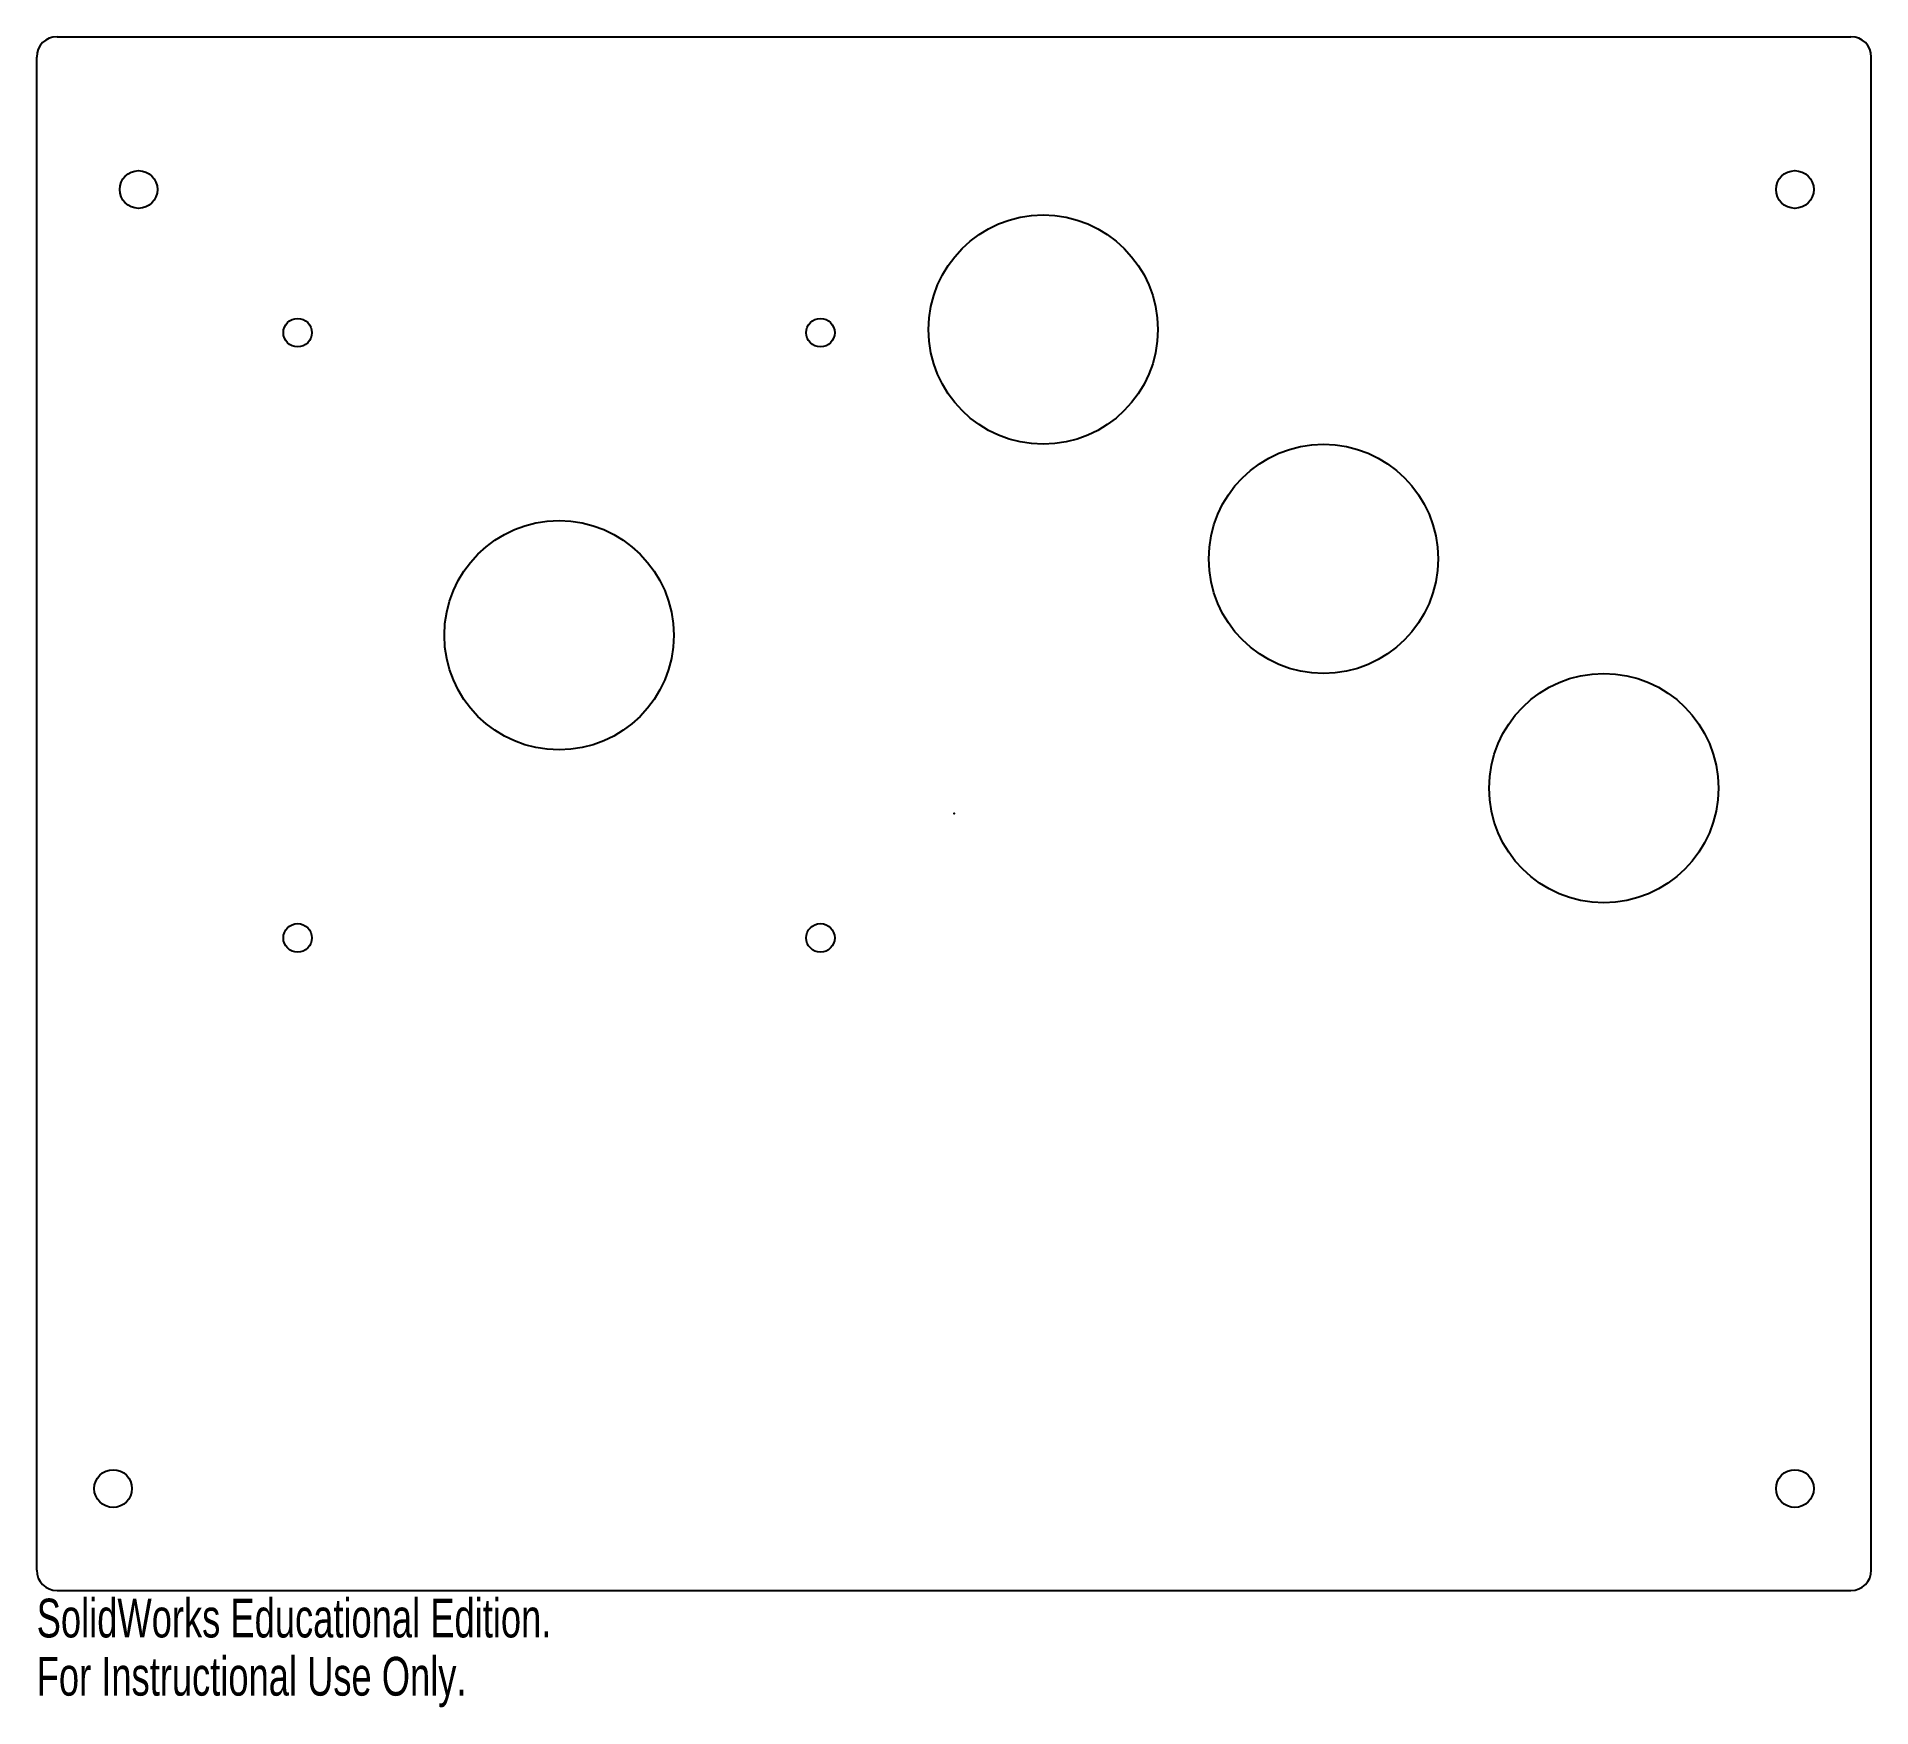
# Model space of a CAD drawing. Header units: inches. Extents: x -4.5 to 4.5, y -4.39 to 3.81.
import ezdxf

# ---------------------------------------------------------------- set-up
doc = ezdxf.new("R2010")
doc.units = ezdxf.units.IN
doc.header["$MEASUREMENT"] = 0
doc.header["$PDSIZE"] = -1
doc.styles.add('SLDTEXTSTYLE0', font='TXT', dxfattribs={"width": 0.7})

msp = doc.modelspace()

# ---------------------------------------------------------------- linework, layer by layer
at = {"color": 7, "linetype": 'Continuous'}
for p, q in [((-4.4, 3.8125), (4.4, 3.8125)), ((-4.5, -3.7125), (-4.5, 3.7125)), ((4.5, -3.7125), (4.5, 3.7125)), ((-4.4, -3.8125), (4.4, -3.8125))]:
    msp.add_line(p, q, dxfattribs=at)
for centre, radius in [((-4, 3.0625), 0.0925), ((4.125, 3.0625), 0.0925), ((0.4375, 2.375), 0.5625), ((-3.22, 2.36), 0.07), ((-0.655, 2.36), 0.07), ((1.8125, 1.25), 0.5625), ((-1.9375, 0.875), 0.5625), ((3.1875, 0.125), 0.5625), ((-3.22, -0.61), 0.07), ((-0.655, -0.61), 0.07), ((-4.125, -3.3125), 0.0925), ((4.125, -3.3125), 0.0925)]:
    msp.add_circle(centre, radius, dxfattribs=at)
for centre, start, end in [((-4.4, 3.7125), 90, 180), ((4.4, 3.7125), 0, 90), ((-4.4, -3.7125), 180, 270), ((4.4, -3.7125), 270, 0)]:
    msp.add_arc(centre, 0.1, start, end, dxfattribs=at)
msp.add_point((0, 0), dxfattribs=at)

# ---------------------------------------------------------------- texts
at = {"color": 7, "linetype": 'Continuous', "char_height": 0.1903, "attachment_point": 1, "style": 'SLDTEXTSTYLE0'}
for s, insert in [('SolidWorks Educational Edition.', (-4.5, -3.8526)), ('For Instructional Use Only.', (-4.5, -4.1381))]:
    msp.add_mtext(s, dxfattribs=dict(at, insert=insert))

doc.saveas('drawing.dxf')
